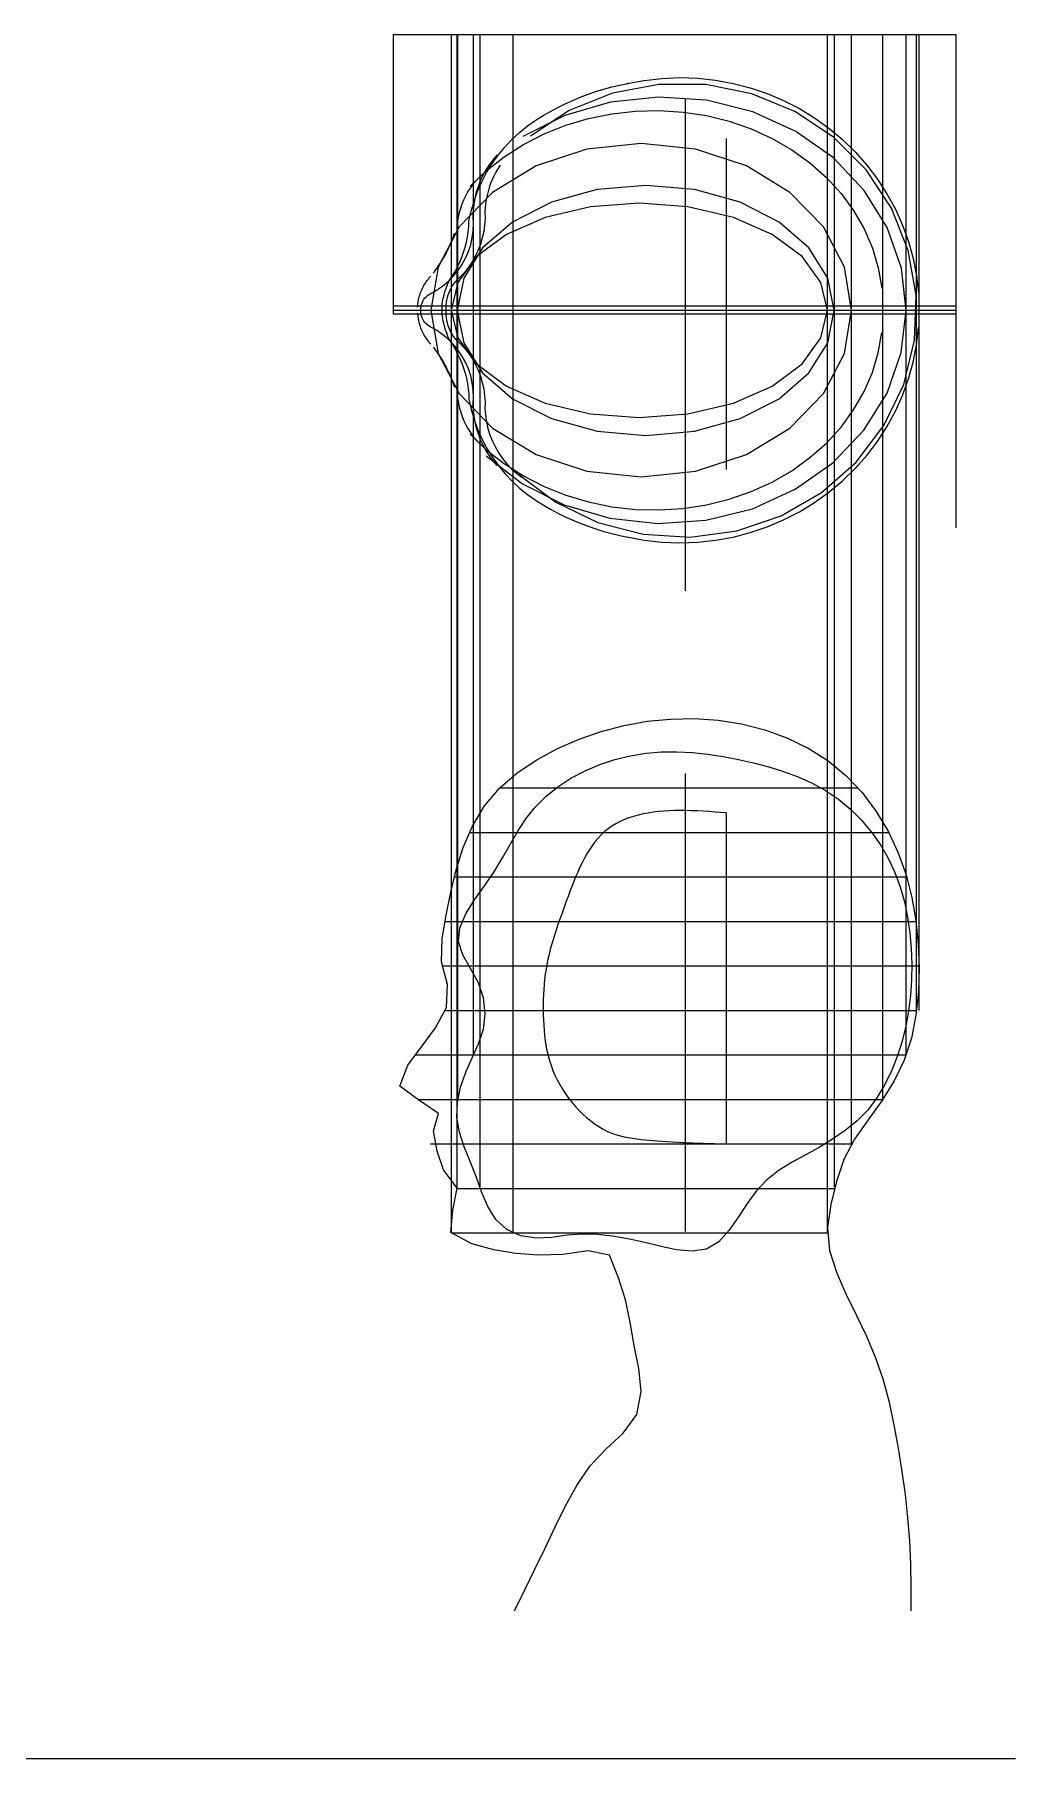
# Model space of a CAD drawing. Extents: x -1557 to 1557, y -795 to 795.
# Drawn here: x -391 to 94, y -795 to 58 of the extents above; entities that cross this region are included whole.
import ezdxf

# ---------------------------------------------------------------- set-up
doc = ezdxf.new("R2010")
doc.units = 0
doc.header["$MEASUREMENT"] = 0
doc.layers.get('0').update_dxf_attribs({"linetype": 'CONTINUOUS'})

msp = doc.modelspace()

# ---------------------------------------------------------------- linework, layer by layer
for p, q in [((-214.01, 57.63), (-185.32, 57.63)), ((-214.01, 57.63), (-214.01, -76.71)), ((-185.32, 57.63), (-182.44, 57.63)), ((-185.32, -534.89), (-185.32, 57.63)), ((-182.44, 57.63), (-182.11, 57.63)), ((-182.44, -512.89), (-182.44, 57.63)), ((-182.11, 57.63), (-174.36, 57.63)), ((-182.11, -34.71), (-182.11, 57.63)), ((-174.36, 57.63), (-171, 57.63)), ((-174.36, -35.63), (-174.36, 57.63)), ((-171, 57.63), (-154.8, 57.63)), ((-171, -512.89), (-171, 57.63)), ((-154.8, 57.63), (0.64, 57.63)), ((-154.8, -534.89), (-154.8, 57.63)), ((0.64, 57.63), (4.04, 57.63)), ((0.64, -78.71), (0.64, 57.63)), ((4.04, 57.63), (12.59, 57.63)), ((4.04, 57.63), (4.04, -78.79)), ((12.59, 57.63), (28.01, 57.63)), ((12.59, -78.71), (12.59, 57.63)), ((28.01, 57.63), (39.6, 57.63)), ((28.01, -468.89), (28.01, 57.63)), ((39.6, 57.63), (44.78, 57.63)), ((39.6, -78.78), (39.6, 57.63)), ((44.78, 57.63), (45.98, 57.63)), ((44.78, -424.89), (44.78, 57.63)), ((45.98, 57.63), (64.24, 57.63)), ((45.98, -424.89), (45.98, 57.63)), ((64.24, 57.63), (64.24, -76.71)), ((-98.61, 33.33), (-89.93, 34.96)), ((-89.93, 34.96), (-81.15, 35.95)), ((-81.15, 35.95), (-72.32, 36.29)), ((-72.32, 36.29), (-63.48, 35.99)), ((-63.48, 35.99), (-54.7, 35.05)), ((-54.7, 35.05), (-46.01, 33.46)), ((-105.56, 28.61), (-127, 19.98)), ((-125.32, 25.06), (-121.54, 26.63)), ((-121.54, 26.63), (-117.71, 28.09)), ((-117.71, 28.09), (-113.84, 29.42)), ((-113.84, 29.42), (-109.92, 30.63)), ((-109.92, 30.63), (-105.97, 31.7)), ((-82.93, 26.72), (-106.61, 24.19)), ((-105.97, 31.7), (-101.98, 32.65)), ((-82.77, 32.97), (-105.56, 28.61)), ((-101.98, 32.65), (-97.97, 33.47)), ((-59.15, 25.08), (-82.93, 26.72)), ((-59.53, 32.88), (-82.77, 32.97)), ((-69.72, 25.75), (-69.72, -217.42)), ((-36.78, 28.34), (-59.53, 32.88)), ((-46.01, 33.46), (-37.47, 31.25)), ((-37.47, 31.25), (-29.12, 28.42)), ((-15.41, 19.54), (-36.78, 28.34)), ((-29.12, 28.42), (-21.01, 24.99)), ((-129.26, 17.59), (-149.97, 7.19)), ((-127, 19.98), (-146.23, 7.41)), ((-143.36, 15.38), (-139.88, 17.55)), ((-139.88, 17.55), (-136.33, 19.6)), ((-136.33, 19.6), (-132.72, 21.54)), ((-132.72, 21.54), (-129.05, 23.36)), ((-106.61, 24.19), (-129.26, 17.59)), ((-129.05, 23.36), (-125.32, 25.06)), ((-117.53, 16.08), (-106.01, 18.43)), ((-106.01, 18.43), (-94.29, 19.76)), ((-94.29, 19.76), (-82.49, 20.05)), ((-82.49, 20.05), (-70.74, 19.3)), ((-70.74, 19.3), (-59.16, 17.52)), ((-59.16, 17.52), (-47.88, 14.72)), ((-36.2, 19.35), (-59.15, 25.08)), ((-15.01, 9.73), (-36.2, 19.35)), ((-21.01, 24.99), (-13.19, 20.98)), ((3.72, 6.82), (-15.41, 19.54)), ((-13.19, 20.98), (-5.7, 16.41)), ((-155.36, 5.69), (-151.59, 9.19)), ((-151.59, 9.19), (-147.58, 12.43)), ((-147.58, 12.43), (-143.36, 15.38)), ((-139.48, 8.43), (-128.72, 12.73)), ((-128.72, 12.73), (-117.53, 16.08)), ((-47.88, 14.72), (-37, 10.95)), ((-37, 10.95), (-26.65, 6.23)), ((3.6, -3.37), (-15.01, 9.73)), ((-5.7, 16.41), (1.42, 11.31)), ((1.42, 11.31), (8.13, 5.7)), ((-162.17, -2.03), (-158.9, 1.94)), ((-159.24, -2.88), (-149.69, 3.2)), ((-158.9, 1.94), (-155.36, 5.69)), ((-149.69, 3.2), (-139.48, 8.43)), ((-118.33, 0.88), (-143.41, -7.35)), ((-91.41, 3.69), (-118.33, 0.88)), ((-64.5, 0.88), (-91.41, 3.69)), ((-39.41, -7.35), (-64.5, 0.88)), ((-49.34, 6.24), (-49.34, -157.39)), ((-26.65, 6.23), (-16.94, 0.62)), ((-16.94, 0.62), (-7.96, -5.83)), ((19.84, -9.31), (3.72, 6.82)), ((8.13, 5.7), (14.39, -0.39)), ((-168.03, -9.77), (-159.24, -2.88)), ((-168.01, -9.14), (-166.33, -6.57)), ((-167.86, -10.61), (-165.16, -6.23)), ((-166.33, -6.57), (-164.47, -4.12)), ((-165.16, -6.23), (-162.17, -2.03)), ((-143.41, -7.35), (-164.95, -20.45)), ((-164.47, -4.12), (-162.46, -1.8)), ((-161.17, -7.03), (-162.29, -8.75)), ((-17.87, -20.45), (-39.41, -7.35)), ((-7.96, -5.83), (0.18, -13.04)), ((18.89, -19.46), (3.6, -3.37)), ((14.39, -0.39), (20.16, -6.91)), ((20.16, -6.91), (25.42, -13.84)), ((-175.96, -17.38), (-168.03, -9.77)), ((-175.92, -18.31), (-174.62, -16.52)), ((-174.62, -16.52), (-173.22, -14.81)), ((-173.22, -14.81), (-171.72, -13.18)), ((-172.34, -19.88), (-170.25, -15.17)), ((-171.94, -17.47), (-170.82, -14.61)), ((-171.72, -13.18), (-170.14, -11.65)), ((-170.82, -14.61), (-169.51, -11.83)), ((-170.25, -15.17), (-167.86, -10.61)), ((-169.51, -11.83), (-168.01, -9.14)), ((-165.91, -16.1), (-166.59, -18.03)), ((-165.13, -14.2), (-165.91, -16.1)), ((-164.27, -12.34), (-165.13, -14.2)), ((-163.32, -10.52), (-164.27, -12.34)), ((-162.29, -8.75), (-163.32, -10.52)), ((-89.16, -16.99), (-113.28, -19.09)), ((-65.04, -19.09), (-89.16, -16.99)), ((0.18, -13.04), (7.41, -20.95)), ((32.32, -28.2), (19.84, -9.31)), ((25.42, -13.84), (30.12, -21.12)), ((-164.95, -20.45), (-181.48, -37.51)), ((-179.98, -26.15), (-179.14, -24.1)), ((-179.14, -24.1), (-178.18, -22.11)), ((-178.18, -22.11), (-177.1, -20.18)), ((-177.1, -20.18), (-175.92, -18.31)), ((-175.51, -29.67), (-174.09, -24.72)), ((-174.09, -24.72), (-172.34, -19.88)), ((-174.08, -26.42), (-173.57, -23.39)), ((-173.57, -23.39), (-172.86, -20.4)), ((-172.86, -20.4), (-171.94, -17.47)), ((-168.07, -23.99), (-168.38, -26.02)), ((-167.67, -21.98), (-168.07, -23.99)), ((-167.18, -19.99), (-167.67, -21.98)), ((-166.59, -18.03), (-167.18, -19.99)), ((-135.76, -25.27), (-155.06, -35.09)), ((-113.28, -19.09), (-135.76, -25.27)), ((-42.56, -25.27), (-65.04, -19.09)), ((-23.26, -35.09), (-42.56, -25.27)), ((-1.35, -37.51), (-17.87, -20.45)), ((7.41, -20.95), (13.64, -29.46)), ((30.26, -37.88), (18.89, -19.46)), ((30.12, -21.12), (34.26, -28.74)), ((-182.11, -34.71), (-181.77, -32.53)), ((-181.77, -32.53), (-181.3, -30.36)), ((-181.3, -30.36), (-180.7, -28.24)), ((-180.7, -28.24), (-179.98, -26.15)), ((-176.6, -34.71), (-175.51, -29.67)), ((-174.48, -32.55), (-174.39, -29.48)), ((-174.36, -35.63), (-174.48, -32.55)), ((-174.39, -29.48), (-174.08, -26.42)), ((-168.66, -33.34), (-168.87, -36.57)), ((-168.59, -28.06), (-168.7, -30.11)), ((-168.7, -30.11), (-168.66, -33.34)), ((-168.38, -26.02), (-168.59, -28.06)), ((-138.86, -32.81), (-158.12, -41.23)), ((-116.43, -27.52), (-138.86, -32.81)), ((-92.36, -25.71), (-116.43, -27.52)), ((-68.29, -27.52), (-92.36, -25.71)), ((-45.86, -32.81), (-68.29, -27.52)), ((-26.6, -41.23), (-45.86, -32.81)), ((13.64, -29.46), (18.82, -38.49)), ((40.66, -49.11), (32.32, -28.2)), ((34.26, -28.74), (37.8, -36.63)), ((-181.48, -37.51), (-191.87, -57.38)), ((-184.76, -43.44), (-184.42, -42.52)), ((-184.42, -42.52), (-184.09, -41.59)), ((-184.09, -41.59), (-183.78, -40.65)), ((-182.11, -122.71), (-182.11, -34.71)), ((-177.86, -45.02), (-177.36, -42.47)), ((-177.36, -42.47), (-176.98, -39.89)), ((-176.98, -39.89), (-176.72, -37.31)), ((-176.72, -37.31), (-176.6, -34.71)), ((-174.95, -42.79), (-174.49, -39.22)), ((-174.49, -39.22), (-174.36, -35.63)), ((-174.36, -121.79), (-174.36, -35.63)), ((-158.12, -41.23), (-172.9, -52.21)), ((-169.32, -39.78), (-170, -42.94)), ((-155.06, -35.09), (-169.87, -47.89)), ((-168.87, -36.57), (-169.32, -39.78)), ((-11.82, -52.21), (-26.6, -41.23)), ((-8.45, -47.89), (-23.26, -35.09)), ((9.04, -57.38), (-1.35, -37.51)), ((18.82, -38.49), (22.88, -47.94)), ((37.25, -57.92), (30.26, -37.88)), ((37.8, -36.63), (40.72, -44.76)), ((-188.42, -51.44), (-187.96, -50.58)), ((-187.96, -50.58), (-187.52, -49.71)), ((-187.52, -49.71), (-187.09, -48.84)), ((-187.09, -48.84), (-186.67, -47.95)), ((-186.67, -47.95), (-186.26, -47.06)), ((-186.26, -47.06), (-185.87, -46.17)), ((-185.87, -46.17), (-185.48, -45.26)), ((-185.48, -45.26), (-185.12, -44.35)), ((-185.12, -44.35), (-184.76, -43.44)), ((-180.12, -52.48), (-179.25, -50.03)), ((-179.25, -50.03), (-178.49, -47.54)), ((-169.87, -47.89), (-179.18, -62.79)), ((-178.49, -47.54), (-177.86, -45.02)), ((-178.31, -53.03), (-176.87, -49.73)), ((-176.87, -49.73), (-175.75, -46.3)), ((-175.75, -46.3), (-174.95, -42.79)), ((-172.09, -49.07), (-173.47, -51.99)), ((-170.93, -46.04), (-172.09, -49.07)), ((-170, -42.94), (-170.93, -46.04)), ((0.86, -62.79), (-8.45, -47.89)), ((22.88, -47.94), (25.79, -57.72)), ((44.52, -71.2), (40.66, -49.11)), ((40.72, -44.76), (43.02, -53.08)), ((-191.87, -57.38), (-195.41, -78.71)), ((-194.29, -60.42), (-193.7, -59.64)), ((-193.7, -59.64), (-193.11, -58.86)), ((-193.11, -58.86), (-192.54, -58.06)), ((-192.54, -58.06), (-191.98, -57.26)), ((-191.98, -57.26), (-191.44, -56.46)), ((-191.44, -56.46), (-190.9, -55.64)), ((-190.9, -55.64), (-190.38, -54.81)), ((-190.38, -54.81), (-189.87, -53.98)), ((-189.87, -53.98), (-189.38, -53.14)), ((-189.38, -53.14), (-188.89, -52.3)), ((-188.89, -52.3), (-188.42, -51.44)), ((-184.79, -61.75), (-183.45, -59.52)), ((-184.37, -61.93), (-182.07, -59.15)), ((-183.45, -59.52), (-182.23, -57.23)), ((-182.23, -57.23), (-181.12, -54.88)), ((-172.9, -52.21), (-182.19, -64.99)), ((-182.07, -59.15), (-180.05, -56.18)), ((-181.12, -54.88), (-180.12, -52.48)), ((-180.05, -56.18), (-178.31, -53.03)), ((-176.87, -57.49), (-178.87, -60.04)), ((-175.06, -54.81), (-176.87, -57.49)), ((-173.47, -51.99), (-175.06, -54.81)), ((-2.52, -64.99), (-11.82, -52.21)), ((12.59, -78.71), (9.04, -57.38)), ((25.79, -57.72), (27.51, -67.72)), ((39.6, -78.78), (37.25, -57.92)), ((43.02, -53.08), (44.66, -61.54)), ((-199.93, -68.55), (-199.61, -67.87)), ((-199.61, -67.87), (-199.27, -67.2)), ((-199.27, -67.2), (-198.92, -66.55)), ((-198.92, -66.55), (-198.54, -65.91)), ((-198.54, -65.91), (-198.14, -65.28)), ((-198.14, -65.28), (-197.73, -64.67)), ((-197.73, -64.67), (-197.3, -64.07)), ((-197.3, -64.07), (-196.85, -63.5)), ((-196.85, -63.5), (-196.38, -62.93)), ((-196.38, -62.93), (-195.9, -62.39)), ((-195.9, -62.39), (-195.4, -61.86)), ((-192.66, -68.8), (-189.69, -66.77)), ((-189.69, -66.77), (-186.91, -64.48)), ((-188.32, -69.09), (-187.96, -68.03)), ((-187.96, -68.03), (-187.57, -66.98)), ((-187.57, -66.98), (-187.16, -65.95)), ((-187.16, -65.95), (-186.71, -64.93)), ((-186.91, -64.48), (-184.37, -61.93)), ((-186.71, -64.93), (-186.23, -63.91)), ((-186.23, -63.91), (-184.79, -61.75)), ((-185.56, -67.76), (-186.14, -68.88)), ((-184.92, -66.67), (-185.56, -67.76)), ((-182.19, -64.99), (-185.36, -78.71)), ((-184.2, -65.63), (-184.92, -66.67)), ((-183.42, -64.63), (-184.2, -65.63)), ((-181.06, -62.42), (-183.42, -64.63)), ((-179.18, -62.79), (-182.36, -78.79)), ((-178.87, -60.04), (-181.06, -62.42)), ((0.64, -78.71), (-2.52, -64.99)), ((4.04, -78.79), (0.86, -62.79)), ((44.66, -61.54), (45.65, -70.1)), ((-214.01, -76.71), (-214.01, -78.71)), ((64.24, -76.71), (-214.01, -76.71)), ((-202, -77.26), (-201.95, -76.52)), ((-201.95, -76.52), (-201.88, -75.77)), ((-201.88, -75.77), (-201.79, -75.03)), ((-201.79, -75.03), (-201.67, -74.28)), ((-201.67, -74.28), (-201.53, -73.54)), ((-201.53, -73.54), (-201.37, -72.81)), ((-201.37, -72.81), (-201.18, -72.08)), ((-201.18, -72.08), (-200.98, -71.36)), ((-200.98, -71.36), (-200.75, -70.64)), ((-200.75, -70.64), (-200.49, -69.93)), ((-200.49, -69.93), (-200.22, -69.23)), ((-200.33, -77.07), (-200.18, -76.26)), ((-200.22, -69.23), (-199.93, -68.55)), ((-200.18, -76.26), (-199.96, -75.46)), ((-199.96, -75.46), (-199.66, -74.7)), ((-199.66, -74.7), (-199.29, -73.96)), ((-199.29, -73.96), (-198.85, -73.26)), ((-198.85, -73.26), (-198.35, -72.61)), ((-198.35, -72.61), (-197.79, -72.01)), ((-197.79, -72.01), (-197.18, -71.46)), ((-197.18, -71.46), (-196.52, -70.97)), ((-196.52, -70.97), (-195.81, -70.55)), ((-195.81, -70.55), (-192.66, -68.8)), ((-190, -76.71), (-189.85, -75.6)), ((-189.85, -75.6), (-189.67, -74.5)), ((-189.67, -74.5), (-189.46, -73.4)), ((-189.46, -73.4), (-189.22, -72.31)), ((-189.22, -72.31), (-188.95, -71.23)), ((-188.95, -71.23), (-188.65, -70.15)), ((-188.65, -70.15), (-188.32, -69.09)), ((-188.02, -76.18), (-188.06, -77.45)), ((-187.9, -74.93), (-188.02, -76.18)), ((-187.7, -73.68), (-187.9, -74.93)), ((-187.43, -72.44), (-187.7, -73.68)), ((-187.07, -71.23), (-187.43, -72.44)), ((-186.64, -70.04), (-187.07, -71.23)), ((-186.14, -68.88), (-186.64, -70.04)), ((43.75, -93.58), (44.52, -71.2)), ((64.24, -76.71), (64.24, -78.71)), ((-214.01, -78.71), (-200.4, -78.71)), ((-214.01, -78.71), (-214.01, -80.71)), ((-190, -80.71), (-214.01, -80.71)), ((-202, -80.16), (-201.95, -80.9)), ((-201.95, -80.9), (-201.88, -81.65)), ((-201.88, -81.65), (-201.79, -82.4)), ((-201.79, -82.4), (-201.67, -83.14)), ((-201.67, -83.14), (-201.53, -83.88)), ((-201.53, -83.88), (-201.37, -84.61)), ((-201.37, -84.61), (-201.18, -85.34)), ((-200.41, -77.89), (-200.33, -77.07)), ((-200.4, -78.71), (-200.41, -77.89)), ((-200.41, -79.53), (-200.4, -78.71)), ((-200.33, -80.35), (-200.41, -79.53)), ((-200.4, -78.71), (-195.41, -78.71)), ((-200.18, -81.16), (-200.33, -80.35)), ((-199.96, -81.96), (-200.18, -81.16)), ((-199.66, -82.72), (-199.96, -81.96)), ((-199.29, -83.46), (-199.66, -82.72)), ((-198.85, -84.16), (-199.29, -83.46)), ((-198.35, -84.81), (-198.85, -84.16)), ((-197.79, -85.41), (-198.35, -84.81)), ((-195.41, -78.71), (-191.87, -100.04)), ((-195.41, -78.71), (-190.02, -78.71)), ((-190.01, -78.22), (-190.02, -78.38)), ((-190.02, -78.38), (-190.02, -78.55)), ((-190.02, -78.55), (-190.02, -78.71)), ((-190.02, -78.71), (-190.02, -78.87)), ((-190.02, -78.71), (-188.02, -78.71)), ((-190.02, -78.87), (-190.02, -79.03)), ((-190.02, -79.03), (-190.01, -79.2)), ((-190, -77.08), (-190.01, -77.25)), ((-190.01, -77.25), (-190.01, -77.41)), ((-190.01, -77.41), (-190.01, -77.57)), ((-190.01, -77.57), (-190.01, -77.73)), ((-190.01, -77.73), (-190.01, -77.9)), ((-190.01, -77.9), (-190.01, -78.06)), ((-190.01, -78.06), (-190.01, -78.22)), ((-190.01, -79.2), (-190.01, -79.36)), ((-190.01, -79.36), (-190.01, -79.52)), ((-190.01, -79.52), (-190.01, -79.68)), ((-190.01, -79.68), (-190.01, -79.85)), ((-190.01, -79.85), (-190.01, -80.01)), ((-190.01, -80.01), (-190.01, -80.17)), ((-190.01, -80.17), (-190, -80.33)), ((-190, -76.76), (-190, -76.92)), ((-190, -76.92), (-190, -77.08)), ((-190, -80.33), (-190, -80.5)), ((-190, -80.71), (-189.85, -81.82)), ((64.24, -80.71), (-190, -80.71)), ((-189.85, -81.82), (-189.67, -82.92)), ((-189.67, -82.92), (-189.46, -84.02)), ((-189.46, -84.02), (-189.22, -85.11)), ((-189.22, -85.11), (-188.95, -86.19)), ((-188.06, -77.45), (-188.02, -78.71)), ((-188.02, -78.71), (-188.06, -79.97)), ((-188.06, -79.97), (-188.02, -81.24)), ((-188.02, -78.71), (-185.36, -78.71)), ((-188.02, -81.24), (-187.9, -82.5)), ((-187.9, -82.5), (-187.7, -83.74)), ((-187.7, -83.74), (-187.43, -84.98)), ((-187.43, -84.98), (-187.07, -86.19)), ((-185.36, -78.71), (-182.19, -92.43)), ((-185.36, -78.71), (-140.71, -78.71)), ((-182.36, -78.79), (-179.18, -94.78)), ((-140.71, -78.71), (0.64, -78.71)), ((-2.52, -92.43), (0.64, -78.71)), ((0.64, -534.89), (0.64, -78.71)), ((0.64, -78.71), (12.59, -78.71)), ((0.86, -94.78), (4.04, -78.79)), ((4.04, -78.79), (4.04, -512.26)), ((9.04, -100.04), (12.59, -78.71)), ((12.59, -490.89), (12.59, -78.71)), ((12.59, -78.71), (64.24, -78.71)), ((37.2, -99.64), (39.6, -78.78)), ((39.6, -446.89), (39.6, -78.78)), ((64.24, -78.71), (64.24, -80.71)), ((64.24, -80.71), (64.24, -186.37)), ((-201.18, -85.34), (-200.98, -86.06)), ((-200.98, -86.06), (-200.75, -86.78)), ((-200.75, -86.78), (-200.49, -87.49)), ((-200.49, -87.49), (-200.22, -88.19)), ((-200.22, -88.19), (-199.93, -88.87)), ((-199.93, -88.87), (-199.61, -89.55)), ((-199.61, -89.55), (-199.27, -90.22)), ((-199.27, -90.22), (-198.92, -90.87)), ((-198.92, -90.87), (-198.54, -91.51)), ((-198.54, -91.51), (-198.14, -92.14)), ((-198.14, -92.14), (-197.73, -92.75)), ((-197.18, -85.96), (-197.79, -85.41)), ((-197.73, -92.75), (-197.3, -93.35)), ((-197.3, -93.35), (-196.85, -93.93)), ((-196.52, -86.45), (-197.18, -85.96)), ((-195.81, -86.87), (-196.52, -86.45)), ((-192.66, -88.62), (-195.81, -86.87)), ((-189.69, -90.65), (-192.66, -88.62)), ((-186.91, -92.94), (-189.69, -90.65)), ((-188.95, -86.19), (-188.65, -87.27)), ((-188.65, -87.27), (-188.32, -88.33)), ((-188.32, -88.33), (-187.96, -89.39)), ((-187.96, -89.39), (-187.57, -90.44)), ((-187.57, -90.44), (-187.16, -91.47)), ((-187.16, -91.47), (-186.71, -92.49)), ((-187.07, -86.19), (-186.64, -87.38)), ((-184.37, -95.49), (-186.91, -92.94)), ((-186.71, -92.49), (-186.23, -93.51)), ((-186.64, -87.38), (-186.14, -88.54)), ((-186.23, -93.51), (-184.79, -95.67)), ((-186.14, -88.54), (-185.56, -89.66)), ((-185.56, -89.66), (-184.92, -90.75)), ((-184.92, -90.75), (-184.2, -91.79)), ((-184.2, -91.79), (-183.42, -92.79)), ((-183.42, -92.79), (-181.06, -95)), ((-182.19, -92.43), (-172.9, -105.21)), ((-11.82, -105.21), (-2.52, -92.43)), ((25.79, -99.7), (27.51, -89.7)), ((38.39, -115.38), (43.75, -93.58)), ((44.66, -95.88), (45.65, -87.32)), ((-196.85, -93.93), (-196.38, -94.49)), ((-196.38, -94.49), (-195.9, -95.03)), ((-195.9, -95.03), (-195.4, -95.56)), ((-194.29, -97), (-193.7, -97.78)), ((-193.7, -97.78), (-193.11, -98.56)), ((-193.11, -98.56), (-192.54, -99.36)), ((-192.54, -99.36), (-191.98, -100.16)), ((-191.98, -100.16), (-191.44, -100.97)), ((-191.87, -100.04), (-181.48, -119.91)), ((-191.44, -100.97), (-190.9, -101.78)), ((-190.9, -101.78), (-190.38, -102.61)), ((-184.79, -95.67), (-183.45, -97.9)), ((-182.07, -98.27), (-184.37, -95.49)), ((-183.45, -97.9), (-182.23, -100.19)), ((-182.23, -100.19), (-181.12, -102.54)), ((-180.05, -101.24), (-182.07, -98.27)), ((-181.06, -95), (-178.87, -97.39)), ((-178.31, -104.39), (-180.05, -101.24)), ((-179.18, -94.78), (-169.87, -109.69)), ((-178.87, -97.39), (-176.87, -99.93)), ((-176.87, -99.93), (-175.06, -102.61)), ((-8.45, -109.69), (0.86, -94.78)), ((-1.35, -119.91), (9.04, -100.04)), ((22.88, -109.48), (25.79, -99.7)), ((30.15, -119.67), (37.2, -99.64)), ((43.02, -104.34), (44.66, -95.88)), ((-190.38, -102.61), (-189.87, -103.44)), ((-189.87, -103.44), (-189.38, -104.28)), ((-189.38, -104.28), (-188.89, -105.12)), ((-188.89, -105.12), (-188.42, -105.98)), ((-188.42, -105.98), (-187.96, -106.84)), ((-187.96, -106.84), (-187.52, -107.71)), ((-187.52, -107.71), (-187.09, -108.59)), ((-187.09, -108.59), (-186.67, -109.47)), ((-186.67, -109.47), (-186.26, -110.36)), ((-186.26, -110.36), (-185.87, -111.25)), ((-181.12, -102.54), (-180.12, -104.94)), ((-180.12, -104.94), (-179.25, -107.39)), ((-179.25, -107.39), (-178.49, -109.88)), ((-178.49, -109.88), (-177.86, -112.4)), ((-176.87, -107.69), (-178.31, -104.39)), ((-175.75, -111.12), (-176.87, -107.69)), ((-175.06, -102.61), (-173.47, -105.43)), ((-173.47, -105.43), (-172.09, -108.36)), ((-172.9, -105.21), (-158.12, -116.19)), ((-172.09, -108.36), (-170.93, -111.38)), ((-169.87, -109.69), (-155.06, -122.49)), ((-26.6, -116.19), (-11.82, -105.21)), ((-23.26, -122.49), (-8.45, -109.69)), ((18.82, -118.93), (22.88, -109.48)), ((40.72, -112.66), (43.02, -104.34)), ((-185.87, -111.25), (-185.48, -112.16)), ((-185.48, -112.16), (-185.12, -113.07)), ((-185.12, -113.07), (-184.76, -113.98)), ((-184.76, -113.98), (-184.42, -114.9)), ((-184.42, -114.9), (-184.09, -115.83)), ((-184.09, -115.83), (-183.78, -116.77)), ((-177.86, -112.4), (-177.36, -114.95)), ((-177.36, -114.95), (-176.98, -117.53)), ((-176.98, -117.53), (-176.72, -120.11)), ((-174.95, -114.63), (-175.75, -111.12)), ((-174.49, -118.2), (-174.95, -114.63)), ((-174.36, -121.79), (-174.49, -118.2)), ((-170.93, -111.38), (-170, -114.48)), ((-170, -114.48), (-169.32, -117.64)), ((-169.32, -117.64), (-168.87, -120.85)), ((-158.12, -116.19), (-138.86, -124.61)), ((-45.86, -124.61), (-26.6, -116.19)), ((13.64, -127.96), (18.82, -118.93)), ((28.64, -135.71), (38.39, -115.38)), ((37.8, -120.79), (40.72, -112.66)), ((-182.11, -468.89), (-182.11, -122.71)), ((-182.11, -122.71), (-181.77, -124.89)), ((-181.77, -124.89), (-181.3, -127.06)), ((-181.48, -119.91), (-164.95, -136.98)), ((-181.3, -127.06), (-180.7, -129.18)), ((-176.72, -120.11), (-176.6, -122.71)), ((-176.6, -122.71), (-175.51, -127.75)), ((-175.51, -127.75), (-174.09, -132.7)), ((-174.47, -124.85), (-174.36, -121.79)), ((-174.38, -127.91), (-174.47, -124.85)), ((-174.36, -446.89), (-174.36, -121.79)), ((-168.87, -120.85), (-168.66, -124.08)), ((-168.66, -124.08), (-168.7, -127.32)), ((-168.7, -127.32), (-168.47, -130.64)), ((-155.06, -122.49), (-135.76, -132.31)), ((-138.86, -124.61), (-116.43, -129.9)), ((-68.29, -129.9), (-45.86, -124.61)), ((-42.56, -132.31), (-23.26, -122.49)), ((-17.87, -136.98), (-1.35, -119.91)), ((18.74, -138.08), (30.15, -119.67)), ((34.26, -128.68), (37.8, -120.79)), ((-180.7, -129.18), (-179.98, -131.27)), ((-179.98, -131.27), (-179.14, -133.32)), ((-179.14, -133.32), (-178.18, -135.31)), ((-178.18, -135.31), (-177.1, -137.24)), ((-174.08, -130.95), (-174.38, -127.91)), ((-174.09, -132.7), (-172.34, -137.54)), ((-173.58, -133.96), (-174.08, -130.95)), ((-172.87, -136.94), (-173.58, -133.96)), ((-168.47, -130.64), (-167.98, -133.94)), ((-167.98, -133.94), (-167.24, -137.19)), ((-135.76, -132.31), (-113.28, -138.48)), ((-116.43, -129.9), (-92.36, -131.71)), ((-92.36, -131.71), (-68.29, -129.9)), ((-65.04, -138.48), (-42.56, -132.31)), ((7.41, -136.47), (13.64, -127.96)), ((14.9, -153.77), (28.64, -135.71)), ((25.42, -143.58), (30.12, -136.3)), ((30.12, -136.3), (34.26, -128.68)), ((-177.1, -137.24), (-175.92, -139.11)), ((-175.96, -140.04), (-168.03, -147.65)), ((-175.92, -139.11), (-174.62, -140.9)), ((-174.62, -140.9), (-173.22, -142.61)), ((-173.22, -142.61), (-171.72, -144.24)), ((-171.97, -139.86), (-172.87, -136.94)), ((-172.34, -137.54), (-170.25, -142.25)), ((-170.87, -142.71), (-171.97, -139.86)), ((-171.72, -144.24), (-170.14, -145.78)), ((-169.58, -145.49), (-170.87, -142.71)), ((-170.25, -142.25), (-167.86, -146.81)), ((-167.24, -137.19), (-166.25, -140.38)), ((-166.25, -140.38), (-165.02, -143.47)), ((-165.02, -143.47), (-163.56, -146.47)), ((-164.95, -136.98), (-143.41, -150.07)), ((-113.28, -138.48), (-89.16, -140.59)), ((-89.16, -140.59), (-65.04, -138.48)), ((-39.41, -150.07), (-17.87, -136.98)), ((-7.96, -151.59), (0.18, -144.38)), ((0.18, -144.38), (7.41, -136.47)), ((3.41, -154.15), (18.74, -138.08)), ((20.16, -150.51), (25.42, -143.58)), ((-168.11, -148.17), (-169.58, -145.49)), ((-168.12, -150.7), (-150.19, -164.52)), ((-166.46, -150.74), (-168.11, -148.17)), ((-168.03, -147.65), (-159.24, -154.54)), ((-167.86, -146.81), (-165.16, -151.19)), ((-164.64, -153.2), (-166.46, -150.74)), ((-165.16, -151.19), (-162.17, -155.39)), ((-162.66, -155.53), (-164.64, -153.2)), ((-163.56, -146.47), (-161.86, -149.34)), ((-161.86, -149.34), (-159.95, -152.08)), ((-159.95, -152.08), (-157.84, -154.65)), ((-143.41, -150.07), (-118.33, -158.3)), ((-64.5, -158.3), (-39.41, -150.07)), ((-16.94, -158.04), (-7.96, -151.59)), ((14.39, -157.03), (20.16, -150.51)), ((-162.17, -155.39), (-158.9, -159.37)), ((-159.24, -154.54), (-149.69, -160.62)), ((-158.9, -159.37), (-155.36, -163.11)), ((-157.84, -154.65), (-155.53, -157.06)), ((-155.53, -157.06), (-153.05, -159.28)), ((-153.05, -159.28), (-150.4, -161.31)), ((-151.96, -159.9), (-133.62, -173.67)), ((-149.69, -160.62), (-139.48, -165.85)), ((-118.33, -158.3), (-91.41, -161.11)), ((-91.41, -161.11), (-64.5, -158.3)), ((-26.65, -163.65), (-16.94, -158.04)), ((-15.24, -167.23), (3.41, -154.15)), ((-2.29, -168.84), (14.9, -153.77)), ((8.13, -163.12), (14.39, -157.03)), ((-155.36, -163.11), (-151.59, -166.61)), ((-151.59, -166.61), (-147.58, -169.85)), ((-150.19, -164.52), (-129.5, -174.95)), ((-147.58, -169.85), (-143.36, -172.8)), ((-139.48, -165.85), (-128.72, -170.15)), ((-128.72, -170.15), (-117.53, -173.5)), ((-47.88, -172.14), (-37, -168.37)), ((-37, -168.37), (-26.65, -163.65)), ((-36.46, -176.82), (-15.24, -167.23)), ((-22.25, -180.32), (-2.29, -168.84)), ((-5.7, -173.83), (1.42, -168.73)), ((1.42, -168.73), (8.13, -163.12)), ((-143.36, -172.8), (-139.88, -174.97)), ((-139.88, -174.97), (-136.33, -177.02)), ((-136.33, -177.02), (-132.72, -178.96)), ((-133.62, -173.67), (-112.82, -183.65)), ((-132.72, -178.96), (-129.05, -180.78)), ((-129.5, -174.95), (-106.87, -181.58)), ((-117.53, -173.5), (-106.01, -175.85)), ((-106.01, -175.85), (-94.29, -177.18)), ((-94.29, -177.18), (-82.49, -177.47)), ((-82.49, -177.47), (-70.74, -176.72)), ((-70.74, -176.72), (-59.16, -174.94)), ((-59.41, -182.53), (-36.46, -176.82)), ((-59.16, -174.94), (-47.88, -172.14)), ((-21.01, -182.41), (-13.19, -178.4)), ((-13.19, -178.4), (-5.7, -173.83)), ((-129.05, -180.78), (-125.32, -182.48)), ((-125.32, -182.48), (-121.54, -184.06)), ((-121.54, -184.06), (-117.71, -185.51)), ((-117.71, -185.51), (-113.84, -186.84)), ((-113.84, -186.84), (-109.92, -188.05)), ((-112.82, -183.65), (-90.38, -189.44)), ((-106.87, -181.58), (-83.2, -184.14)), ((-83.2, -184.14), (-59.41, -182.53)), ((-44.17, -187.75), (-22.25, -180.32)), ((-37.47, -188.67), (-29.12, -185.84)), ((-29.12, -185.84), (-21.01, -182.41)), ((-109.92, -188.05), (-105.97, -189.12)), ((-105.97, -189.12), (-101.98, -190.07)), ((-101.98, -190.07), (-97.97, -190.9)), ((-98.61, -190.75), (-89.93, -192.38)), ((-90.38, -189.44), (-67.18, -190.83)), ((-89.93, -192.38), (-81.15, -193.37)), ((-81.15, -193.37), (-72.32, -193.71)), ((-72.32, -193.71), (-63.48, -193.41)), ((-67.18, -190.83), (-44.17, -187.75)), ((-63.48, -193.41), (-54.7, -192.47)), ((-54.7, -192.47), (-46.01, -190.88)), ((-46.01, -190.88), (-37.47, -188.67)), ((-88.5, -281.94), (-76.91, -280.82)), ((-76.91, -280.82), (-65.2, -280.64)), ((-65.2, -280.64), (-53.44, -281.45)), ((-122.12, -290.79), (-111.15, -286.95)), ((-111.15, -286.95), (-99.93, -284)), ((-99.93, -284), (-88.5, -281.94)), ((-53.44, -281.45), (-41.78, -283.26)), ((-41.78, -283.26), (-30.36, -286.13)), ((-30.36, -286.13), (-19.35, -290.09)), ((-143.11, -300.99), (-132.79, -295.47)), ((-132.79, -295.47), (-122.12, -290.79)), ((-96.76, -298.99), (-89.08, -297.75)), ((-89.08, -297.75), (-81.42, -297.11)), ((-81.42, -297.11), (-73.77, -297.02)), ((-73.77, -297.02), (-66.13, -297.4)), ((-66.13, -297.4), (-58.52, -298.19)), ((-58.52, -298.19), (-50.93, -299.35)), ((-19.35, -290.09), (-8.88, -295.16)), ((-8.88, -295.16), (0.88, -301.39)), ((-152.83, -307.43), (-143.11, -300.99)), ((-126.17, -310.12), (-119.22, -306.45)), ((-119.22, -306.45), (-111.93, -303.35)), ((-111.93, -303.35), (-104.41, -300.86)), ((-104.41, -300.86), (-96.76, -298.99)), ((-50.93, -299.35), (-43.37, -300.8)), ((-43.37, -300.8), (-35.84, -302.49)), ((-35.84, -302.49), (-28.37, -304.43)), ((-28.37, -304.43), (-21.02, -306.69)), ((-21.02, -306.69), (-13.84, -309.35)), ((0.88, -301.39), (9.8, -308.79)), ((-168.95, -323.77), (-161.57, -314.97)), ((-161.57, -314.97), (-152.83, -307.43)), ((-161.49, -314.89), (15.76, -314.89)), ((-138.6, -319.1), (-132.67, -314.34)), ((-132.67, -314.34), (-126.17, -310.12)), ((-69.72, -307.75), (-69.72, -534.26)), ((-13.84, -309.35), (-6.89, -312.48)), ((-6.89, -312.48), (-0.22, -316.17)), ((9.8, -308.79), (17.8, -317.23)), ((-174.83, -333.72), (-168.95, -323.77)), ((-143.86, -324.38), (-138.6, -319.1)), ((-0.22, -316.17), (6.11, -320.48)), ((6.11, -320.48), (12.04, -325.38)), ((17.8, -317.23), (24.82, -326.53)), ((-152.4, -336.3), (-148.4, -330.13)), ((-148.4, -330.13), (-143.86, -324.38)), ((-101.87, -331.51), (-103.92, -332.58)), ((-99.74, -330.55), (-101.87, -331.51)), ((-97.53, -329.71), (-99.74, -330.55)), ((-95.25, -328.96), (-97.53, -329.71)), ((-92.89, -328.32), (-95.25, -328.96)), ((-90.48, -327.76), (-92.89, -328.32)), ((-88, -327.3), (-90.48, -327.76)), ((-85.46, -326.91), (-88, -327.3)), ((-82.87, -326.61), (-85.46, -326.91)), ((-80.24, -326.38), (-82.87, -326.61)), ((-77.56, -326.22), (-80.24, -326.38)), ((-74.84, -326.12), (-77.56, -326.22)), ((-72.09, -326.08), (-74.84, -326.12)), ((-69.3, -326.09), (-72.09, -326.08)), ((-66.49, -326.15), (-69.3, -326.09)), ((-63.66, -326.26), (-66.49, -326.15)), ((-60.82, -326.4), (-63.66, -326.26)), ((-57.96, -326.58), (-60.82, -326.4)), ((-55.09, -326.79), (-57.96, -326.58)), ((-52.22, -327.02), (-55.09, -326.79)), ((-49.34, -327.27), (-52.22, -327.02)), ((-49.34, -327.27), (-49.34, -490.89)), ((12.04, -325.38), (17.52, -330.8)), ((17.52, -330.8), (22.5, -336.7)), ((24.82, -326.53), (30.81, -336.52)), ((-179.41, -344.38), (-174.83, -333.72)), ((-176.34, -336.89), (31.01, -336.89)), ((-156.17, -342.79), (-152.4, -336.3)), ((-112.79, -339.75), (-114.29, -341.54)), ((-111.2, -338.07), (-112.79, -339.75)), ((-109.53, -336.5), (-111.2, -338.07)), ((-107.75, -335.07), (-109.53, -336.5)), ((-105.88, -333.76), (-107.75, -335.07)), ((-103.92, -332.58), (-105.88, -333.76)), ((22.5, -336.7), (26.92, -343)), ((30.81, -336.52), (35.73, -347.01)), ((-182.91, -355.34), (-179.41, -344.38)), ((-159.98, -349.51), (-156.17, -342.79)), ((-118.33, -347.5), (-119.54, -349.65)), ((-117.05, -345.43), (-118.33, -347.5)), ((-115.71, -343.44), (-117.05, -345.43)), ((-114.29, -341.54), (-115.71, -343.44)), ((26.92, -343), (30.74, -349.66)), ((35.73, -347.01), (39.58, -357.88)), ((-185.63, -366.49), (-182.91, -355.34)), ((-168.88, -363.3), (-164.14, -356.38)), ((-164.14, -356.38), (-159.98, -349.51)), ((-122.84, -356.46), (-123.85, -358.83)), ((-121.79, -354.14), (-122.84, -356.46)), ((-120.69, -351.87), (-121.79, -354.14)), ((-119.54, -349.65), (-120.69, -351.87)), ((30.74, -349.66), (33.96, -356.62)), ((33.96, -356.62), (36.61, -363.83)), ((39.58, -357.88), (42.46, -369.08)), ((-187.85, -377.84), (-185.63, -366.49)), ((-183.86, -358.89), (39.89, -358.89)), ((-173.82, -370.23), (-168.88, -363.3)), ((-126.69, -366.07), (-127.58, -368.51)), ((-125.77, -363.64), (-126.69, -366.07)), ((-124.82, -361.22), (-125.77, -363.64)), ((-123.85, -358.83), (-124.82, -361.22)), ((36.61, -363.83), (38.71, -371.24)), ((-178.16, -377.14), (-173.82, -370.23)), ((-129.35, -373.36), (-130.22, -375.76)), ((-128.47, -370.94), (-129.35, -373.36)), ((-127.58, -368.51), (-128.47, -370.94)), ((38.71, -371.24), (40.31, -378.82)), ((42.46, -369.08), (44.44, -380.51)), ((-189.82, -389.38), (-187.85, -377.84)), ((-188.39, -380.89), (44.49, -380.89)), ((-181.08, -383.99), (-178.16, -377.14)), ((-132.74, -382.91), (-133.54, -385.28)), ((-131.92, -380.54), (-132.74, -382.91)), ((-131.08, -378.16), (-131.92, -380.54)), ((-130.22, -375.76), (-131.08, -378.16)), ((40.31, -378.82), (41.43, -386.5)), ((44.44, -380.51), (45.59, -392.13)), ((-190.25, -400.92), (-189.82, -389.38)), ((-181.76, -390.75), (-181.08, -383.99)), ((-179.65, -397.42), (-181.76, -390.75)), ((-135.04, -390.03), (-135.74, -392.4)), ((-134.31, -387.65), (-135.04, -390.03)), ((-133.54, -385.28), (-134.31, -387.65)), ((41.43, -386.5), (42.1, -394.26)), ((-175.83, -404.17), (-179.65, -397.42)), ((-137.54, -399.61), (-138.04, -402.04)), ((-136.99, -397.19), (-137.54, -399.61)), ((-136.39, -394.79), (-136.99, -397.19)), ((-135.74, -392.4), (-136.39, -394.79)), ((42.1, -394.26), (42.35, -402.03)), ((45.59, -392.13), (45.99, -403.86)), ((-187.21, -412.11), (-190.25, -400.92)), ((-189.96, -402.89), (45.98, -402.89)), ((-171.95, -411.22), (-175.83, -404.17)), ((-138.85, -406.97), (-139.17, -409.46)), ((-138.48, -404.5), (-138.85, -406.97)), ((-138.04, -402.04), (-138.48, -404.5)), ((42.35, -402.03), (42.21, -409.78)), ((45.99, -403.86), (45.67, -415.6)), ((-187.65, -423.37), (-187.21, -412.11)), ((-169.47, -418.74), (-171.95, -411.22)), ((-139.78, -417.02), (-139.87, -419.55)), ((-139.63, -414.49), (-139.78, -417.02)), ((-139.43, -411.97), (-139.63, -414.49)), ((-139.17, -409.46), (-139.43, -411.97)), ((41.69, -417.46), (40.75, -425.08)), ((42.21, -409.78), (41.69, -417.46)), ((45.67, -415.6), (44.46, -427.23)), ((-193.15, -433.53), (-187.65, -423.37)), ((-188.24, -424.89), (44.78, -424.89)), ((-168.67, -426.5), (-169.47, -418.74)), ((-139.87, -419.55), (-139.92, -422.09)), ((-139.92, -422.09), (-139.91, -424.63)), ((-139.91, -424.63), (-139.86, -427.17)), ((40.75, -425.08), (39.39, -432.6)), ((-200.02, -442.83), (-193.15, -433.53)), ((-171.81, -441.35), (-169.49, -434.15)), ((-169.49, -434.15), (-168.67, -426.5)), ((-139.86, -427.17), (-139.75, -429.71)), ((-139.75, -429.71), (-139.6, -432.23)), ((-139.6, -432.23), (-139.41, -434.76)), ((39.39, -432.6), (37.57, -440.02)), ((44.46, -427.23), (42.17, -438.56)), ((-206.82, -451.96), (-200.02, -442.83)), ((-175.03, -448.29), (-171.81, -441.35)), ((-139.41, -434.76), (-139.17, -437.27)), ((-139.17, -437.27), (-138.88, -439.76)), ((-138.88, -439.76), (-138.51, -442.25)), ((-138.51, -442.25), (-138.05, -444.73)), ((37.57, -440.02), (35.27, -447.32)), ((42.17, -438.56), (38.62, -449.46)), ((-203.05, -446.89), (-174.36, -446.89)), ((-178.2, -455.43), (-175.03, -448.29)), ((-174.36, -446.89), (39.6, -446.89)), ((-138.05, -444.73), (-137.48, -447.2)), ((-137.48, -447.2), (-136.8, -449.66)), ((-136.8, -449.66), (-136, -452.1)), ((35.27, -447.32), (32.46, -454.49)), ((38.62, -449.46), (33.66, -459.77)), ((-210.83, -462.33), (-206.82, -451.96)), ((-180.76, -462.85), (-178.2, -455.43)), ((-136, -452.1), (-135.09, -454.53)), ((-135.09, -454.53), (-134.06, -456.92)), ((-134.06, -456.92), (-132.93, -459.28)), ((-132.93, -459.28), (-131.69, -461.6)), ((33.66, -459.77), (27.55, -469.58)), ((32.46, -454.49), (29.11, -461.46)), ((-201.33, -469.22), (-210.83, -462.33)), ((-182.33, -470.37), (-180.76, -462.85)), ((-131.69, -461.6), (-130.36, -463.86)), ((-130.36, -463.86), (-128.92, -466.07)), ((-128.92, -466.07), (-127.4, -468.22)), ((-127.4, -468.22), (-125.79, -470.3)), ((25.17, -468.06), (20.6, -474.15)), ((29.11, -461.46), (25.17, -468.06)), ((-201.97, -468.89), (-182.11, -468.89)), ((-191.65, -475.88), (-201.33, -469.22)), ((-194.1, -484.47), (-191.65, -475.88)), ((-182.57, -477.82), (-182.33, -470.37)), ((-182.11, -468.89), (28.01, -468.89)), ((-125.79, -470.3), (-124.1, -472.3)), ((-124.1, -472.3), (-122.33, -474.22)), ((-122.33, -474.22), (-120.48, -476.04)), ((-120.48, -476.04), (-118.56, -477.77)), ((20.6, -474.15), (15.34, -479.56)), ((27.55, -469.58), (20.77, -479.04)), ((-192.41, -494.43), (-194.1, -484.47)), ((-181.28, -485.09), (-182.57, -477.82)), ((-178.91, -492.28), (-181.28, -485.09)), ((-118.56, -477.77), (-116.58, -479.39)), ((-116.58, -479.39), (-114.53, -480.91)), ((-114.53, -480.91), (-112.42, -482.3)), ((-112.42, -482.3), (-110.25, -483.57)), ((-110.25, -483.57), (-108.03, -484.71)), ((-108.03, -484.71), (-105.66, -485.72)), ((-105.66, -485.72), (-102.97, -486.61)), ((9.47, -484.33), (3.14, -488.62)), ((15.34, -479.56), (9.47, -484.33)), ((20.77, -479.04), (14.08, -488.49)), ((-195.69, -490.89), (-49.34, -490.89)), ((-176, -499.54), (-178.91, -492.28)), ((-102.97, -486.61), (-99.79, -487.39)), ((-99.79, -487.39), (-95.95, -488.09)), ((-95.95, -488.09), (-91.28, -488.69)), ((-91.28, -488.69), (-85.6, -489.23)), ((-85.6, -489.23), (-78.74, -489.71)), ((-78.74, -489.71), (-70.52, -490.13)), ((-70.52, -490.13), (-60.78, -490.52)), ((-60.78, -490.52), (-49.34, -490.89)), ((-49.34, -490.89), (12.59, -490.89)), ((-3.49, -492.59), (-10.28, -496.4)), ((3.14, -488.62), (-3.49, -492.59)), ((14.08, -488.49), (8.71, -498.57)), ((-189.15, -503.65), (-192.41, -494.43)), ((-173.1, -507.02), (-176, -499.54)), ((-17.1, -500.15), (-23.62, -504.2)), ((-10.28, -496.4), (-17.1, -500.15)), ((8.71, -498.57), (5.11, -509.51)), ((-182.47, -512.81), (-189.15, -503.65)), ((-170.36, -514.61), (-173.1, -507.02)), ((-29.52, -508.84), (-34.59, -514.28)), ((-23.62, -504.2), (-29.52, -508.84)), ((5.11, -509.51), (2.29, -520.85)), ((-184.6, -523.59), (-182.47, -512.81)), ((-182.44, -512.89), (-171, -512.89)), ((-171, -512.89), (4.22, -512.89)), ((-167.27, -521.84), (-170.36, -514.61)), ((-34.59, -514.28), (-39.08, -520.39)), ((-185.51, -534.68), (-184.6, -523.59)), ((-163.3, -528.21), (-167.27, -521.84)), ((-157.88, -533.18), (-163.3, -528.21)), ((-43.38, -526.94), (-47.88, -533.59)), ((-39.08, -520.39), (-43.38, -526.94)), ((2.29, -520.85), (0.67, -532.27)), ((-175.15, -540.29), (-185.51, -534.68)), ((-185.32, -534.89), (-154.8, -534.89)), ((-150.9, -536.35), (-157.88, -533.18)), ((-154.8, -534.89), (0.64, -534.89)), ((-143.27, -537.53), (-150.9, -536.35)), ((-128.04, -536.09), (-135.62, -537.09)), ((-120.56, -535.52), (-128.04, -536.09)), ((-113.12, -535.68), (-120.56, -535.52)), ((-105.66, -536.46), (-113.12, -535.68)), ((-98.07, -537.76), (-105.66, -536.46)), ((-47.88, -533.59), (-53, -539.32)), ((0.67, -532.27), (1.76, -543.63)), ((-164.34, -543.25), (-175.15, -540.29)), ((-153.4, -545.13), (-164.34, -543.25)), ((-142.12, -545.92), (-153.4, -545.13)), ((-135.62, -537.09), (-143.27, -537.53)), ((-130.25, -545.49), (-142.12, -545.92)), ((-117.58, -543.78), (-130.25, -545.49)), ((-107.18, -545.9), (-117.58, -543.78)), ((-90.28, -539.47), (-98.07, -537.76)), ((-82.22, -541.45), (-90.28, -539.47)), ((-74.09, -543.19), (-82.22, -541.45)), ((-66.26, -543.92), (-74.09, -543.19)), ((-59.11, -542.87), (-66.26, -543.92)), ((-53, -539.32), (-59.11, -542.87)), ((1.76, -543.63), (5.28, -554.73)), ((-102.68, -557.07), (-107.18, -545.9)), ((-99.16, -567.95), (-102.68, -557.07)), ((5.28, -554.73), (9.92, -565.36)), ((-96.86, -579.06), (-99.16, -567.95)), ((9.92, -565.36), (15.03, -575.71)), ((-94.97, -590.54), (-96.86, -579.06)), ((15.03, -575.71), (20.06, -586.03)), ((20.06, -586.03), (24.52, -596.58)), ((-92.56, -601.88), (-94.97, -590.54)), ((24.52, -596.58), (28.15, -607.48)), ((-91.38, -613.31), (-92.56, -601.88)), ((-93.63, -624.65), (-91.38, -613.31)), ((28.15, -607.48), (31.12, -618.65)), ((31.12, -618.65), (33.57, -629.98)), ((-100.3, -633.85), (-93.63, -624.65)), ((33.57, -629.98), (35.67, -641.39)), ((-108.94, -641.82), (-100.3, -633.85)), ((-116.75, -650.3), (-108.94, -641.82)), ((35.67, -641.39), (37.51, -652.81)), ((-123.27, -659.72), (-116.75, -650.3)), ((37.51, -652.81), (39.07, -664.26)), ((-128.83, -669.84), (-123.27, -659.72)), ((39.07, -664.26), (40.32, -675.72)), ((-133.92, -680.27), (-128.83, -669.84)), ((-138.95, -690.71), (-133.92, -680.27)), ((40.32, -675.72), (41.23, -687.19)), ((41.23, -687.19), (41.79, -698.69)), ((-143.99, -701.08), (-138.95, -690.71)), ((41.79, -698.69), (41.97, -710.21)), ((-149.03, -711.42), (-143.99, -701.08)), ((-154.09, -721.74), (-149.03, -711.42)), ((41.97, -710.21), (41.91, -721.74)), ((-459.09, -794.77), (93.69, -794.77))]:
    msp.add_line(p, q)

doc.saveas('drawing.dxf')
